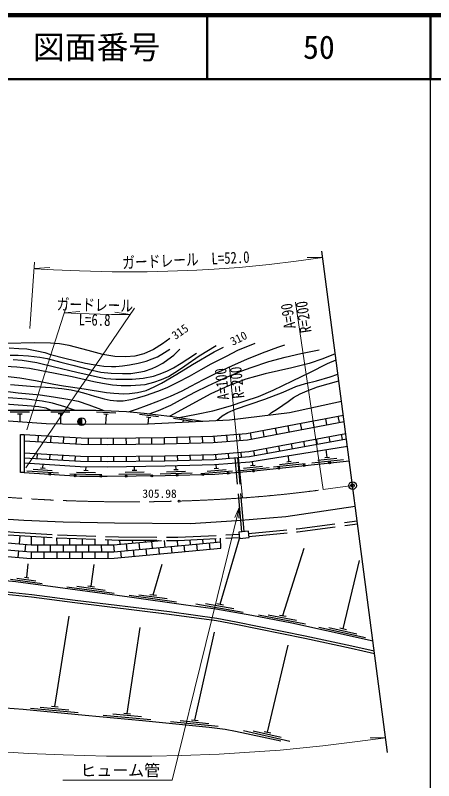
# Model space of a CAD drawing. Units: millimetres at full size, sheet at 1:1000; details may follow other scales. Extents: x 40000 to 680000, y 20000 to 380000.
# Drawn here: x 513881 to 579500, y 259897 to 380000 of the extents above; entities that cross this region are included whole.
import ezdxf
from ezdxf.enums import TextEntityAlignment as Align

# ---------------------------------------------------------------- set-up
doc = ezdxf.new("R2010")
doc.units = ezdxf.units.MM
doc.header["$LTSCALE"] = 1000
doc.header["$PDMODE"] = 32
doc.header["$PDSIZE"] = 500
doc.linetypes.add('CHAIN', pattern=[18.5, 12, -1.5, 3.5, -1.5])
doc.linetypes.add('DASHED', pattern=[7.5, 6, -1.5])
for name, color, linetype, lineweight in [('M-BGD', 7, 'Continuous', 25), ('M-BMK', 2, 'CHAIN', 13), ('M-BMK-OTRS', 5, 'Continuous', 25), ('M-BMK-SRVR', 3, 'Continuous', 25), ('M-STR-HTXT', 7, 'Continuous', 13), ('M-TTL', 2, 'Continuous', 140), ('M-TTL-BAND', 7, 'Continuous', 25), ('M-TTL-LINE', 7, 'Continuous', 50)]:
    doc.layers.add(name, color=color, linetype=linetype, lineweight=lineweight)
doc.layers.add('M-OTRS', color=6, linetype='Continuous')
doc.layers.add('M-TTL-TXT', color=7, linetype='Continuous')
doc.styles.add('ＭＳ ゴシック', font='')
doc.styles.get('ＭＳ ゴシック').set_extended_font_data('MS Gothic')

# ---------------------------------------------------------------- blocks, each defined once
blk = doc.blocks.new('open_arrow')
at = {"color": 0, "linetype": 'Continuous', "lineweight": -2}
blk.add_lwpolyline([(7.5, 1.25), (0, 0), (7.5, -1.25)], dxfattribs=at)

msp = doc.modelspace()

# ---------------------------------------------------------------- hatches: boundary and pattern name
at = {"layer": 'M-BGD'}
for points in [[(524284, 316833), (524284, 315633, -1)], [(563035, 309757, -1), (563334, 309789, -0.41421), (563200, 309624, -0.41421)], [(555081, 308904, -1), (555379, 308936, -0.41421), (555246, 308771, -0.41421)], [(559058, 309331, -1), (559356, 309363, -0.41421), (559223, 309198, -0.41421)], [(519138, 308008, -1), (519437, 307990, -0.41421), (519278, 307849, -0.41421)], [(523130, 307761, -1), (523429, 307743, -0.41421), (523270, 307602, -0.41421)], [(527128, 307672, -1), (527428, 307669, -0.41421), (527276, 307521, -0.41421)], [(531128, 307698, -1), (531428, 307702, -0.41421), (531280, 307550, -0.41421)], [(535127, 307752, -1), (535427, 307756, -0.41421), (535279, 307604, -0.41421)], [(539127, 307827, -1), (539426, 307835, -0.41421), (539280, 307681, -0.41421)], [(543125, 307929, -1), (543425, 307936, -0.41421), (543279, 307783, -0.41421)], [(547118, 308141, -1), (547417, 308165, -0.41421), (547280, 308003, -0.41421)], [(551104, 308477, -1), (551402, 308509, -0.41421), (551269, 308344, -0.41421)]]:
    msp.add_hatch(color=256, dxfattribs=at).paths.add_polyline_path(points)

# ---------------------------------------------------------------- linework, layer by layer
for p, q in [((516099, 317738), (513099, 317734)), ((514949, 317436), (514249, 317436)), ((514599, 317436), (514601, 316223)), ((522458, 317746), (519458, 317742)), ((521309, 317444), (520609, 317443)), ((520959, 317444), (520961, 315944)), ((529625, 317593), (526629, 317746)), ((528462, 317352), (527763, 317387)), ((528112, 317370), (528036, 315871)), ((536316, 317000), (533336, 317350)), ((564473, 317087), (564657, 316104)), ((524284, 316833), (524284, 315633)), ((535138, 316837), (534443, 316918)), ((534791, 316878), (534678, 315918)), ((541667, 316262), (538701, 316714)), ((540184, 316488), (540133, 316173)), ((558576, 315981), (558760, 314998)), ((560542, 316350), (560726, 315367)), ((562507, 316718), (562692, 315736)), ((552679, 314875), (552863, 313892)), ((554644, 315244), (554829, 314261)), ((556610, 315613), (556794, 314630)), ((517469, 314111), (517407, 313113)), ((519465, 313988), (519403, 312990)), ((521461, 313864), (521399, 312866)), ((523457, 313741), (523395, 312743)), ((525309, 313681), (525298, 312681)), ((527309, 313659), (527298, 312659)), ((529239, 313661), (529252, 312661)), ((531238, 313688), (531252, 312689)), ((533238, 313716), (533252, 312716)), ((535238, 313743), (535252, 312743)), ((537238, 313770), (537251, 312770)), ((539203, 313819), (539229, 312820)), ((541203, 313870), (541228, 312871)), ((543202, 313921), (543227, 312921)), ((545036, 313977), (545119, 312981)), ((547029, 314142), (547112, 313146)), ((549023, 314307), (549105, 313311)), ((550713, 314507), (550897, 313524)), ((561072, 313522), (561224, 312710)), ((563038, 313891), (563191, 313073)), ((565003, 314259), (565158, 313436)), ((555175, 312416), (555324, 311620)), ((557140, 312785), (557291, 311983)), ((559106, 313154), (559257, 312347)), ((517291, 311240), (517242, 310441)), ((519287, 311116), (519238, 310318)), ((545274, 311110), (545340, 310313)), ((547267, 311275), (547333, 310478)), ((549260, 311440), (549326, 310643)), ((551243, 311679), (551390, 310894)), ((553209, 312048), (553357, 311257)), ((562793, 310637), (562662, 311853)), ((521283, 310993), (521234, 310195)), ((523280, 310870), (523230, 310071)), ((525278, 310805), (525269, 310005)), ((527278, 310783), (527269, 309983)), ((529278, 310785), (529289, 309985)), ((531277, 310812), (531288, 310012)), ((533277, 310839), (533288, 310039)), ((535277, 310866), (535288, 310066)), ((537277, 310893), (537288, 310093)), ((539276, 310944), (539297, 310144)), ((541276, 310994), (541296, 310195)), ((543275, 311045), (543295, 310245)), ((551136, 309386), (551069, 310014)), ((556453, 309956), (557149, 310031)), ((556801, 309994), (556703, 310908)), ((560371, 309773), (565343, 310307)), ((561333, 310178), (564316, 310498)), ((562445, 310599), (563141, 310674)), ((516681, 308761), (519675, 308576)), ((517847, 308990), (518546, 308946)), ((518196, 308968), (518234, 309579)), ((524962, 308596), (524968, 309208)), ((532583, 308618), (532575, 309229)), ((538735, 308717), (539435, 308735)), ((539085, 308726), (539070, 309338)), ((543947, 308480), (546937, 308728)), ((545068, 308874), (545766, 308932)), ((545417, 308903), (545367, 309512)), ((548714, 308523), (553686, 309056)), ((549677, 308928), (552660, 309248)), ((550788, 309349), (551484, 309423)), ((554379, 309130), (559350, 309664)), ((555341, 309535), (558324, 309855)), ((515664, 308523), (520655, 308215)), ((522455, 308024), (527455, 307969)), ((523458, 308313), (526458, 308280)), ((524612, 308600), (525312, 308592)), ((530092, 307984), (535091, 308052)), ((531087, 308297), (534087, 308338)), ((532233, 308613), (532933, 308622)), ((536601, 308063), (541600, 308190)), ((537593, 308388), (540593, 308464)), ((542975, 308099), (547958, 308511)), ((514581, 298350), (514471, 297044)), ((516365, 298244), (516369, 296885)), ((518366, 298124), (518369, 296890)), ((520366, 298004), (520369, 296896)), ((522366, 297928), (522369, 296902)), ((545251, 297884), (545305, 297292)), ((546002, 287601), (549049, 297900)), ((515468, 296960), (515376, 295864)), ((517369, 296887), (517373, 295787)), ((519369, 296893), (519373, 295793)), ((521369, 296899), (521373, 295799)), ((523369, 296905), (523373, 295805)), ((524367, 297854), (524369, 296907)), ((525369, 296910), (525373, 295810)), ((526367, 297780), (526369, 296913)), ((527369, 296916), (527373, 295816)), ((528367, 297707), (528369, 296919)), ((529272, 296922), (529372, 295826)), ((530209, 297643), (530267, 297013)), ((531263, 297105), (531364, 296009)), ((532219, 297634), (532259, 297196)), ((533255, 297288), (533356, 296193)), ((534228, 297625), (534251, 297380)), ((535246, 297471), (535347, 296376)), ((536237, 297616), (536242, 297563)), ((537242, 297612), (537339, 296559)), ((539251, 297603), (539330, 296742)), ((540326, 296834), (540418, 295838)), ((541251, 297691), (541322, 296926)), ((542318, 297017), (542409, 296021)), ((543251, 297788), (543314, 297109)), ((544309, 297200), (544401, 296205)), ((514379, 295948), (514296, 294951)), ((516373, 295784), (516376, 294784)), ((518373, 295790), (518376, 294790)), ((520373, 295796), (520376, 294796)), ((522373, 295802), (522376, 294802)), ((524373, 295807), (524376, 294807)), ((526373, 295813), (526376, 294813)), ((528373, 295819), (528376, 294819)), ((530368, 295918), (530460, 294922)), ((532360, 296101), (532451, 295105)), ((534351, 296284), (534443, 295288)), ((536343, 296467), (536435, 295472)), ((538335, 296651), (538426, 295655)), ((555823, 285794), (559203, 296373)), ((565294, 283749), (567850, 294447)), ((515671, 291764), (515910, 293932)), ((525775, 290405), (526242, 293836)), ((535522, 289068), (536895, 293877)), ((513114, 291501), (518070, 290837)), ((514145, 291665), (517118, 291267)), ((515324, 291810), (516018, 291717)), ((521979, 290315), (529410, 289305)), ((523505, 290410), (527964, 289804)), ((525255, 290475), (526296, 290334)), ((531725, 288990), (539154, 287957)), ((533252, 289081), (537709, 288461)), ((535002, 289140), (536042, 288995)), ((542205, 287655), (549593, 286365)), ((543734, 287693), (548167, 286918)), ((545485, 287692), (546519, 287511)), ((552027, 285920), (559389, 284489)), ((553557, 285929), (557974, 285070)), ((555307, 285894), (556338, 285694)), ((520059, 271534), (522319, 285734)), ((531449, 270460), (533447, 283952)), ((561503, 283979), (568824, 282347)), ((563032, 283945), (567425, 282966)), ((564781, 283863), (565806, 283634)), ((542025, 269415), (545135, 283178)), ((553436, 267522), (556653, 281187)), ((517791, 271454), (522269, 271017)), ((519537, 271585), (520582, 271483)), ((516269, 271301), (523733, 270572)), ((529181, 270367), (533662, 269955)), ((530926, 270508), (531972, 270412)), ((527660, 270205), (535129, 269520)), ((538234, 269195), (545696, 268442)), ((539757, 269343), (544234, 268891)), ((541503, 269468), (542548, 269362)), ((549645, 267763), (556961, 266111)), ((551175, 267726), (555564, 266734)), ((552923, 267638), (553948, 267407))]:
    msp.add_line(p, q, dxfattribs=at)
at = {"layer": 'M-BGD', "linetype": 'DASHED'}
for p, q in [((549402, 298940), (548373, 310564)), ((549801, 298980), (548772, 310597))]:
    msp.add_line(p, q, dxfattribs=at)
at = {"layer": 'M-BGD'}
for points in [[(538136, 329290), (536962, 328468), (535568, 327560), (534060, 326895), (532652, 326532), (531241, 326398), (529507, 326463), (527605, 326772), (525312, 327415), (522314, 328172), (520786, 328450), (519417, 328554), (516813, 328609), (512693, 328509)], [(511391, 323487), (514598, 323106), (517071, 322718), (519899, 322143), (521459, 321871), (524683, 321382), (528188, 320812), (529338, 320692), (530902, 320619), (531777, 320650), (533061, 320811), (534380, 321125), (535666, 321680), (536802, 322299), (539196, 323709), (541659, 325225), (545055, 327189), (546519, 327925)], [(511452, 324974), (514107, 324844), (516126, 324631), (518246, 324187), (522793, 323303), (526215, 322531), (527564, 322251), (529122, 322029), (530490, 321928), (531980, 321928), (534266, 322074), (535586, 322411), (536813, 322846), (537922, 323341), (539474, 324307), (540444, 325004), (542715, 326575), (545381, 328183)], [(513127, 322081), (516912, 321752), (519496, 321581), (521162, 321427), (522663, 321229), (523804, 320974), (524942, 320664), (526288, 320255), (527822, 319803), (528776, 319591), (529808, 319499), (530774, 319502), (531999, 319698), (533045, 319974), (534291, 320335), (536255, 321029), (537716, 321601), (539385, 322440), (541220, 323394), (543015, 324397), (544582, 325307), (547006, 326536), (548788, 327444), (551525, 328565)], [(531640, 317779), (533058, 318266), (534478, 318758), (536411, 319481), (538211, 320221), (540032, 321069), (541419, 321797), (543394, 322837), (545677, 324003), (547938, 325059), (550206, 326046), (552672, 327050), (555034, 327905), (556137, 328266)], [(512914, 327821), (514420, 327738), (515701, 327638), (517246, 327356), (518514, 327079), (519378, 326795), (521665, 326223), (524905, 325391), (526430, 325131), (527759, 324955), (528967, 324907), (529643, 324909), (530672, 324981), (531787, 325144), (533147, 325414), (534412, 325750), (535352, 326076), (536180, 326424), (537305, 327104), (538101, 327612)], [(513098, 326673), (514346, 326685), (515960, 326574), (517708, 326360), (518856, 326149), (521022, 325571), (522900, 325086), (525953, 324314), (527317, 324007), (528897, 323824), (530670, 323781), (532010, 323811), (533247, 323995), (534167, 324170), (535331, 324554), (536019, 324905), (537000, 325424), (537822, 325977), (538718, 326649), (539700, 327627)], [(513540, 325977), (514951, 325868), (517254, 325498), (520023, 324839), (523528, 323983), (526747, 323256), (528060, 323031), (529660, 322921), (530756, 322900), (532233, 322928), (533940, 323041), (535546, 323375), (536419, 323665), (537660, 324182), (538715, 324692), (539888, 325418), (540954, 326084), (542303, 326973)], [(534861, 317473), (536314, 317986), (538293, 318813), (540387, 319956), (542161, 320906), (544093, 321841), (545431, 322494), (546886, 323152), (548144, 323679), (549421, 324189), (550896, 324727), (553651, 325662), (556214, 326337), (558676, 326933), (561541, 327501)], [(564068, 326899), (562105, 326086), (559976, 325357), (557257, 324690), (553066, 323740), (550044, 322880), (547298, 321865), (544556, 320605), (538105, 317092)], [(539580, 316883), (542304, 317418), (544874, 317917), (547617, 318695), (549924, 319483), (552035, 320187), (554298, 321178), (557334, 322655), (560054, 323964), (562846, 325365), (564193, 325951)], [(545478, 316423), (546302, 317171), (547215, 317675), (548393, 318213), (552994, 319772), (555895, 320878), (557897, 321764), (559372, 322247), (561114, 322635), (563274, 323251), (564491, 323678)], [(553572, 317266), (554042, 317699), (554839, 318169), (555857, 318837), (556664, 319408), (557512, 320029), (558579, 320615), (559634, 321062), (561282, 321684), (564627, 322639)], [(523167, 318047), (521672, 318554), (519726, 319163), (518070, 319454), (515633, 319746), (512782, 319996), (510221, 320110), (507579, 320209), (502823, 320277), (496921, 320164), (491639, 319879), (487115, 319680), (484844, 319653), (480964, 319905), (475347, 320355), (469578, 320682), (466803, 320699), (464087, 320541), (462370, 320316), (460997, 320078), (460152, 319833), (459130, 319214)], [(511472, 321107), (514321, 320782), (517791, 320434), (519846, 320145), (522137, 319764), (523751, 319438), (525388, 318898), (527221, 318192), (527776, 317987)], [(447250, 319078), (451678, 319209), (454467, 319232), (460391, 319210), (473310, 318656), (496526, 317513), (518710, 315930), (523832, 315823), (534708, 315918), (547457, 316516), (556890, 317672), (565043, 319468)], [(485715, 318045), (489516, 318421), (494136, 318806), (499424, 319167), (501798, 319341), (504469, 319315), (508323, 319219), (512972, 318993), (516444, 318715), (517565, 318607), (518654, 318380), (519471, 318042)], [(487046, 317980), (502529, 318022), (518919, 318041), (526519, 318052), (531317, 317807), (534084, 317565), (538551, 317040), (543280, 316320)], [(515295, 314246), (524235, 313693), (528299, 313649), (537283, 313771), (544872, 313964), (550144, 314400), (565334, 317248)], [(515295, 313244), (524198, 312693), (528301, 312648), (537302, 312771), (544926, 312965), (550278, 313408), (565464, 316255)], [(515295, 311363), (524130, 310817), (528303, 310771), (537339, 310894), (545027, 311090), (550529, 311545), (565709, 314392)], [(515295, 310562), (524101, 310017), (528304, 309971), (537355, 310094), (545071, 310291), (550605, 310749), (565818, 313558)], [(515295, 309760), (524072, 309218), (528305, 309171), (537370, 309295), (545114, 309491), (550681, 309952), (565973, 312378)], [(515295, 308246), (524017, 307706), (528307, 307660), (537400, 307783), (545195, 307981), (550824, 308447), (566271, 310105)], [(438849, 303058), (448848, 303487), (455998, 303687), (461964, 303758), (465023, 303652), (471242, 303399), (492212, 302262), (515213, 300773), (521380, 300526), (529436, 300341), (541282, 300260), (548648, 300711), (556308, 301355), (567203, 302997)], [(494366, 296623), (516296, 294784), (529377, 294822), (546140, 296365), (546065, 297934)], [(494541, 298716), (516381, 296884), (529277, 296922), (536795, 297614)], [(494449, 297619), (516337, 295784), (529329, 295822), (546092, 297364)], [(569985, 281781), (562687, 283408), (557260, 284598), (550998, 285815), (545352, 286801), (540604, 287452), (531787, 288679), (522507, 289941), (513937, 291088), (505165, 291923), (497725, 292281), (490902, 292690), (481878, 293157), (472895, 293430), (461334, 293961), (450511, 294254), (433701, 294467), (424723, 294545), (414373, 294474)], [(404864, 292652), (412558, 292816), (417726, 292854), (425830, 292847), (445068, 292758), (456862, 292546), (469264, 292103), (485975, 291330), (497853, 290652), (505842, 290195), (509441, 289858), (516492, 289127), (523264, 288237), (538063, 286421), (545514, 285405), (548535, 284830), (559348, 282641), (566670, 281074), (570183, 280272)], [(404864, 292252), (412564, 292416), (417727, 292454), (425828, 292447), (445063, 292358), (456851, 292146), (469247, 291704), (485954, 290930), (497830, 290252), (505812, 289796), (509402, 289460), (516445, 288730), (523214, 287840), (538012, 286024), (545450, 285010), (548457, 284437), (559267, 282249), (566583, 280684), (570239, 279849)], [(436315, 274450), (461988, 274082), (466927, 273856), (475940, 273509), (490036, 272817), (502357, 272044), (515102, 271114), (524842, 270162), (533839, 269337), (544297, 268281), (546782, 267990), (548394, 267687), (552583, 266792), (555512, 266131)]]:
    msp.add_lwpolyline(points, dxfattribs=at)
for points in [[(515295, 308246), (514695, 308246), (514695, 314246), (515295, 314246)], [(549049, 297900), (550542, 298048), (550443, 299044), (548950, 298896)]]:
    msp.add_lwpolyline(points, close=True, dxfattribs=at)
at = {"layer": 'M-BGD', "linetype": 'DASHED'}
for points in [[(404465, 297808), (406271, 298054), (417930, 299088), (429875, 300239), (438483, 300873), (448937, 301443), (457196, 301648), (464234, 301567), (474132, 301282), (484294, 300757), (497530, 299872), (513690, 298905), (520509, 298497), (530088, 298144), (539391, 298102), (548983, 298565)], [(404533, 297312), (406327, 297557), (417976, 298590), (429917, 299741), (438515, 300374), (448957, 300943), (457200, 301148), (464224, 301067), (474112, 300782), (484264, 300258), (497499, 299373), (513660, 298405), (520485, 297997), (530078, 297644), (539402, 297602), (549033, 298067)], [(550478, 298689), (558062, 299441), (567507, 300679)], [(550528, 298192), (558120, 298944), (567572, 300184)]]:
    msp.add_lwpolyline(points, dxfattribs=at)
at = {"layer": 'M-BGD'}
for centre, radius in [((524284, 316233), 600), ((563184, 309773), 150), ((555230, 308920), 150), ((559207, 309347), 150), ((519287, 307999), 150), ((523280, 307752), 150), ((527278, 307671), 150), ((531278, 307700), 150), ((535277, 307754), 150), ((539277, 307831), 150), ((543275, 307933), 150), ((547268, 308153), 150), ((551253, 308493), 150), ((539576, 303771), 150)]:
    msp.add_circle(centre, radius, dxfattribs=at)
at = {"layer": 'M-BMK'}
msp.add_line((562166, 305575), (566781, 306211), dxfattribs=at)
for centre, radius, start, end in [((531723, 561889), 258237, 263.60183, 273.95223), ((535257, 503756), 200000, 274.0901, 277.73235)]:
    msp.add_arc(centre, radius, start, end, dxfattribs=at)
at = {"layer": 'M-BMK-OTRS'}
msp.add_line((572275, 264318), (561962, 342965), dxfattribs=at)
at = {"layer": 'M-BMK-SRVR'}
msp.add_circle((566781, 306211), 600, dxfattribs=at)
at = {"layer": 'M-OTRS'}
msp.add_point((566781, 306211), dxfattribs=at)
at = {"layer": 'M-STR-HTXT'}
for p, q in [((516132, 330839), (516898, 341250)), ((562092, 341973), (559637, 341996)), ((516825, 340253), (519273, 340439)), ((515520, 308995), (532600, 334071)), ((515662, 314937), (521856, 334276)), ((562166, 305575), (557818, 334988)), ((521540, 333289), (523983, 333524)), ((531919, 333071), (529488, 333413)), ((549522, 304265), (547479, 324845)), ((571974, 266618), (569519, 266641))]:
    msp.add_line(p, q, dxfattribs=at)
for points in [[(516825, 340253), (516969, 340242), (519866, 340069), (523923, 339891), (529056, 339771), (534557, 339772), (537788, 339836), (542365, 340008), (545050, 340153), (548967, 340436), (553699, 340902), (557911, 341425), (562092, 341973)], [(521540, 333289), (523698, 333194), (528978, 333071), (531919, 333071)], [(549053, 302890), (538483, 259956), (521311, 259956)], [(442537, 266807), (449478, 267049), (456795, 267135), (464980, 266978), (473907, 266631), (483249, 266228), (490796, 265872), (497809, 265517), (507767, 264714), (511910, 264409), (515930, 264169), (521370, 263930), (528173, 263771), (535314, 263772), (539968, 263864), (545845, 264085), (549841, 264301), (555428, 264704), (562108, 265362), (567535, 266036), (571974, 266618)]]:
    msp.add_lwpolyline(points, dxfattribs=at)
at = {"layer": 'M-TTL'}
msp.add_line((680000, 380000), (40000, 380000), dxfattribs=at)
at = {"layer": 'M-TTL-BAND'}
msp.add_line((579000, 20000), (579000, 370000), dxfattribs=at)
at = {"layer": 'M-TTL-LINE'}
for p, q in [((543997, 380000), (543997, 370000)), ((579000, 380000), (579000, 370000)), ((40000, 370000), (680000, 370000))]:
    msp.add_line(p, q, dxfattribs=at)

# ---------------------------------------------------------------- block references
at = {"layer": 'M-STR-HTXT', "xscale": 240, "yscale": 240, "rotation": 256.2}
msp.add_blockref('open_arrow', (549053, 302890), dxfattribs=at)

# ---------------------------------------------------------------- texts
at = {"layer": 'M-BGD', "style": 'ＭＳ ゴシック'}
for s, rotation, p in [('315', 34.986, (539707, 330348)), ('310', 26.709, (548896, 329321))]:
    msp.add_text(s, height=1320, rotation=rotation, dxfattribs=at).set_placement(p, align=Align.MIDDLE_CENTER)
msp.add_text('305.98', height=1320, dxfattribs=at).set_placement((539194, 303890), align=Align.BOTTOM_RIGHT)
at = {"layer": 'M-STR-HTXT', "style": 'ＭＳ ゴシック', "width": 0.8}
for s, rotation, p in [('ガードレール\u3000L=52.0', 2.663, (540703, 340164)), ('ガードレール', 358.664, (526337, 333081))]:
    msp.add_text(s, height=1833, rotation=rotation, dxfattribs=at).set_placement(p, align=Align.BOTTOM_CENTER)
for rotation, p in [(98.41, (557818, 334988)), (95.671, (547487, 324765))]:
    msp.add_text('R=200', height=1833, rotation=rotation, dxfattribs=at).set_placement(p, align=Align.TOP_RIGHT)
for s, rotation, p in [('A=90', 98.41, (557818, 334988)), ('A=100', 95.671, (547487, 324765))]:
    msp.add_text(s, height=1833, rotation=rotation, dxfattribs=at).set_placement(p, align=Align.BOTTOM_RIGHT)
msp.add_text('L=6.8', height=1833, rotation=358.664, dxfattribs=at).set_placement((526338, 333133), align=Align.TOP_CENTER)
at = {"layer": 'M-STR-HTXT', "style": 'ＭＳ ゴシック'}
msp.add_text('ヒューム管', height=1833, dxfattribs=at).set_placement((536583, 260056), align=Align.BOTTOM_RIGHT)
at = {"layer": 'M-TTL-TXT', "style": 'ＭＳ ゴシック'}
for s, p in [('図面番号', (526622, 375000)), ('50', (561497, 375000))]:
    msp.add_text(s, height=3666, dxfattribs=at).set_placement(p, align=Align.MIDDLE_CENTER)

doc.saveas('drawing.dxf')
